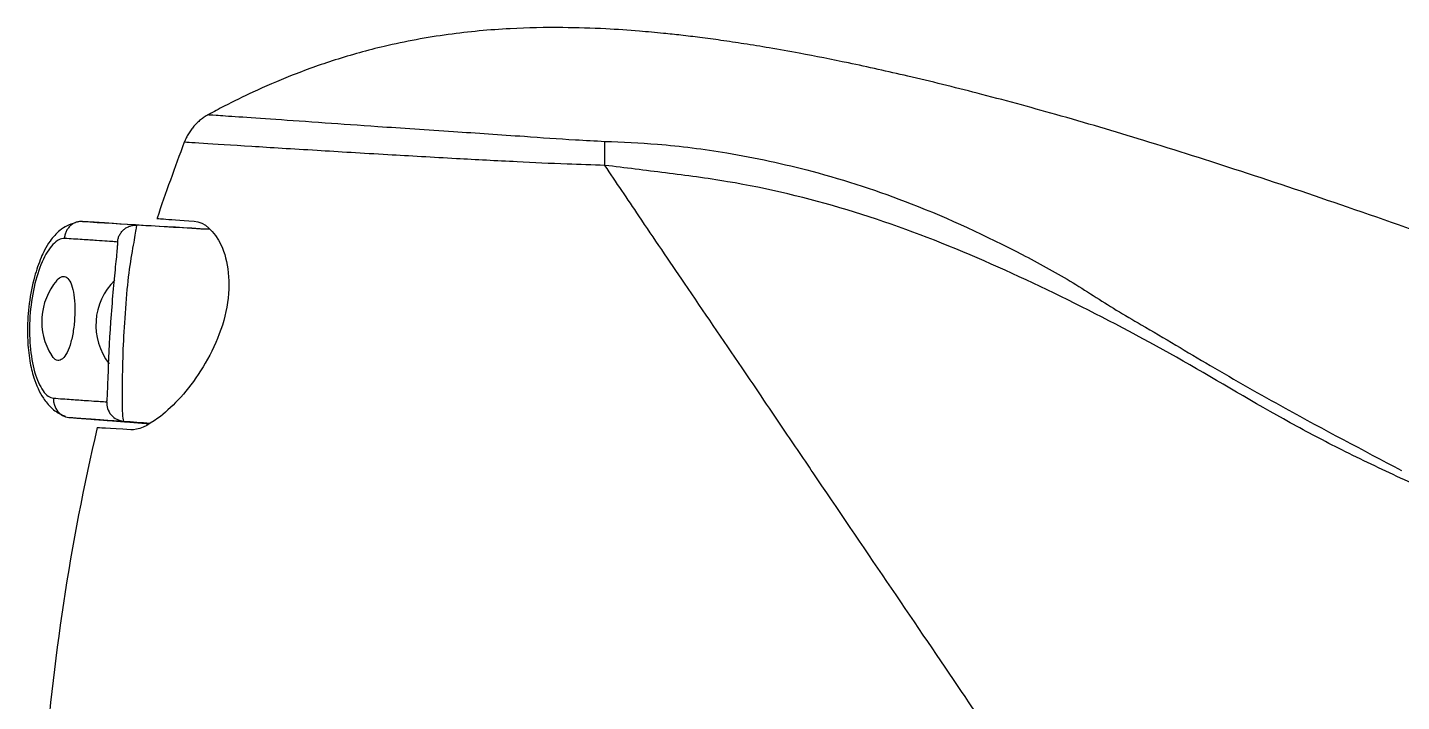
# Model space of a CAD drawing. Extents: x 0 to 1128, y 0 to 827.
# Drawn here: x 467.1 to 542.8, y 588.1 to 625.3 of the extents above; entities that cross this region are included whole.
import ezdxf

# ---------------------------------------------------------------- set-up
doc = ezdxf.new("R2010")
doc.units = 0
doc.header["$LTSCALE"] = 10
doc.header["$MEASUREMENT"] = 0
doc.layers.add('1', color=7, linetype='CONTINUOUS')

msp = doc.modelspace()

# ---------------------------------------------------------------- linework, layer by layer
at = {"layer": '1', "color": 7, "linetype": 'Continuous'}
for centre, radius, start, end in [((592.646, 574.726), 125, 159.28535, 161.32786), ((471.371, 609.054), 3.5, 139.8254, 212.1524), ((474.354, 608.851), 3.5, 134.69369, 217.53939), ((592.646, 574.726), 125, 166.8343, 175.8699)]:
    msp.add_arc(centre, radius, start, end, dxfattribs=at)
for centre, major_axis, ratio, start_param, end_param in [((429.204, 616.997), (-43.923, 2.634), 0.00166, 3.169945, 3.514639), ((469.448, 604.758), (-0.072, -0.997), 0.931255, 4.71567, 6.278293), ((428.516, 606.908), (-43.874, 3.351), 0.00166, 2.768656, 3.113131)]:
    msp.add_ellipse(centre, major_axis=major_axis, ratio=ratio, start_param=start_param, end_param=end_param, dxfattribs=at)
for points, knots in [([(577.597, 601.759), (574.706, 602.823), (569.11, 604.872), (560.983, 607.795), (553.436, 610.529), (546.458, 613.042), (540.037, 615.304), (534.155, 617.292), (528.794, 619.001), (523.943, 620.437), (519.604, 621.616), (515.791, 622.559), (512.521, 623.287), (509.972, 623.792), (508.052, 624.135), (506.614, 624.37), (505.342, 624.559), (504.184, 624.715), (503.128, 624.843), (502.017, 624.962), (500.639, 625.088), (498.792, 625.214), (496.416, 625.289), (493.513, 625.232), (490.215, 624.929), (486.987, 624.334), (484.091, 623.531), (481.681, 622.665), (479.653, 621.787), (478.154, 621.051), (477.346, 620.62), (477.057, 620.462)], [0, 0, 0, 0, 0.088007, 0.170252, 0.246695, 0.317316, 0.382111, 0.441166, 0.494686, 0.542836, 0.585674, 0.623123, 0.655035, 0.681334, 0.697356, 0.710749, 0.722968, 0.734094, 0.744129, 0.753339, 0.766018, 0.783646, 0.806234, 0.833894, 0.866524, 0.900747, 0.927496, 0.95231, 0.97384, 0.990586, 1, 1, 1, 1]), ([(477.055, 620.464), (477.055, 620.464), (477.341, 620.444), (479.011, 620.332), (482.204, 620.11), (486.591, 619.8), (490.312, 619.55), (494.046, 619.302), (496.872, 619.093), (498.361, 619.018), (498.901, 618.991)], [0, 0, 0, 0, 0.125744, 0.251296, 0.499697, 0.610066, 0.749354, 0.869085, 0.952529, 1, 1, 1, 1]), ([(498.908, 617.662), (498.212, 617.684), (496.59, 617.735), (493.827, 617.869), (490.467, 618.046), (486.675, 618.263), (482.742, 618.5), (479.115, 618.724), (476.405, 618.896), (475.724, 618.941), (475.727, 618.941), (475.727, 618.941)], [0, 0, 0, 0, 0.057926, 0.135029, 0.23132, 0.346796, 0.481437, 0.635213, 0.80808, 0.999983, 1, 1, 1, 1]), ([(498.901, 618.989), (499.87, 618.948), (502.123, 618.854), (505.952, 618.356), (510.656, 617.346), (516.142, 615.539), (520.828, 613.356), (524.563, 611.328), (526.686, 609.908), (529.281, 608.404), (532.36, 606.555), (537.117, 603.835), (540.668, 601.966), (542.814, 600.837)], [0, 0, 0, 0, 0.060184, 0.139896, 0.239237, 0.358592, 0.498462, 0.561487, 0.623882, 0.656981, 0.749298, 0.848547, 1, 1, 1, 1]), ([(523.89, 580.766), (523.876, 580.786), (523.848, 580.828), (523.625, 581.16), (523.267, 581.689), (522.763, 582.434), (522.115, 583.391), (520.848, 585.255), (518.487, 588.767), (514.802, 594.192), (511.439, 599.152), (508.662, 603.259), (506.223, 606.862), (503.505, 610.85), (500.978, 614.583), (499.532, 616.735), (498.908, 617.663)], [0, 0, 0, 0, 0.03684, 0.074066, 0.112005, 0.150963, 0.191222, 0.233031, 0.351862, 0.491758, 0.62721, 0.683143, 0.759439, 0.859337, 0.939331, 1, 1, 1, 1]), ([(548.957, 597.542), (548.007, 597.99), (545.945, 598.963), (542.78, 600.394), (539.622, 601.888), (535.611, 604.008), (530.815, 606.927), (524.828, 610.101), (518.7, 612.972), (512.321, 615.331), (506.777, 616.661), (502.28, 617.25), (500.023, 617.527), (498.909, 617.663)], [0, 0, 0, 0, 0.057803, 0.125388, 0.191443, 0.250781, 0.376217, 0.501617, 0.627066, 0.751724, 0.875546, 0.938549, 1, 1, 1, 1]), ([(469.706, 614.496), (469.4, 614.417), (468.911, 614.172), (468.356, 613.564), (468.037, 613.025), (467.752, 612.409), (467.424, 611.452), (467.155, 610.081), (467.063, 608.688), (467.109, 607.637), (467.22, 606.755), (467.442, 605.805), (467.855, 604.911), (468.4, 604.25), (468.745, 604.007), (468.94, 603.914)], [0, 0, 0, 0, 0.090116, 0.159227, 0.208784, 0.246988, 0.33779, 0.450673, 0.557323, 0.640071, 0.686275, 0.759308, 0.86311, 0.927315, 1, 1, 1, 1]), ([(473.109, 614.366), (473.101, 614.343), (473.084, 614.298), (473.029, 613.958), (472.947, 613.442), (472.772, 612.54), (472.571, 611.047), (472.422, 609.033), (472.313, 606.961), (472.3, 605.146), (472.301, 603.831), (472.348, 603.647), (472.372, 603.557)], [0, 0, 0, 0, 0.062597, 0.125188, 0.187925, 0.250993, 0.370698, 0.500872, 0.621125, 0.750464, 0.876592, 1, 1, 1, 1]), ([(476.27, 614.579), (476.833, 614.535), (477.376, 614.075), (478.144, 612.434), (478.309, 611.184), (477.834, 608.509), (477.204, 607.188), (475.79, 605.081), (474.998, 604.25), (474.273, 603.715)], [0, 0, 0, 0, 0.25, 0.25, 0.5, 0.5, 0.75, 0.75, 1, 1, 1, 1]), ([(469.118, 613.635), (469.017, 613.623), (468.812, 613.597), (468.383, 613.235), (467.661, 612.092), (467.05, 609.345), (467.285, 606.545), (467.843, 605.307), (468.221, 604.897), (468.42, 604.847), (468.519, 604.822)], [0, 0, 0, 0, 0.062186, 0.12648, 0.251801, 0.499983, 0.747809, 0.874116, 0.937622, 1, 1, 1, 1]), ([(472.052, 613.435), (472.004, 613.44), (471.909, 613.449), (471.51, 613.478), (470.92, 613.518), (470.141, 613.569), (469.459, 613.613), (469.118, 613.635)], [0, 0, 0, 0, 0.2, 0.4, 0.6, 0.8, 1, 1, 1, 1]), ([(472.054, 613.217), (472.058, 613.268), (472.064, 613.387), (472.057, 613.416), (472.052, 613.435)], [0, 0, 0, 0, 0.351967, 1, 1, 1, 1]), ([(471.484, 604.842), (471.487, 604.887), (471.502, 605.16), (471.536, 606.258), (471.655, 609.036), (471.915, 611.803), (472.03, 612.901), (472.051, 613.172), (472.054, 613.217)], [0, 0, 0, 0, 0.037228, 0.192703, 0.499619, 0.806972, 0.963109, 1, 1, 1, 1]), ([(468.697, 611.313), (468.702, 611.318), (468.706, 611.323), (468.803, 611.435), (468.901, 611.503), (469.084, 611.55), (469.173, 611.53), (469.332, 611.411), (469.404, 611.311), (469.525, 611.043), (469.576, 610.871), (469.651, 610.477), (469.676, 610.249), (469.7, 609.764), (469.698, 609.501), (469.667, 608.974), (469.637, 608.705), (469.552, 608.201), (469.496, 607.96), (469.366, 607.547), (469.289, 607.368), (469.126, 607.098), (469.038, 607.001), (468.86, 606.9), (468.769, 606.892), (468.596, 606.961), (468.511, 607.038), (468.428, 607.161), (468.42, 607.172), (468.413, 607.183)], [0, 0, 0, 0, 0.00375, 0.00375, 0.085673, 0.085673, 0.165568, 0.165568, 0.244819, 0.244819, 0.32501, 0.32501, 0.407288, 0.407288, 0.491943, 0.491943, 0.578277, 0.578277, 0.664832, 0.664832, 0.749976, 0.749976, 0.832689, 0.832689, 0.913096, 0.913096, 0.992367, 0.992367, 1, 1, 1, 1]), ([(468.519, 604.822), (468.86, 604.797), (469.541, 604.748), (470.319, 604.693), (470.908, 604.653), (471.308, 604.628), (471.403, 604.624), (471.451, 604.622)], [0, 0, 0, 0, 0.2, 0.399999, 0.599999, 0.799999, 1, 1, 1, 1]), ([(471.451, 604.622), (471.435, 604.387), (471.513, 604.107), (471.872, 603.693), (472.138, 603.575), (472.371, 603.557)], [0, 0, 0, 0, 0.5, 0.5, 1, 1, 1, 1]), ([(471.451, 604.622), (471.458, 604.64), (471.47, 604.67), (471.48, 604.79), (471.484, 604.842)], [0, 0, 0, 0, 0.646016, 1, 1, 1, 1]), ([(468.988, 603.89), (468.98, 603.894), (468.966, 603.902), (468.951, 603.91), (468.945, 603.914)], [0, 0, 0, 0, 0.556427, 1, 1, 1, 1])]:
    msp.add_open_spline(points, degree=3, knots=knots, dxfattribs=at)
for points, degree in [([(477.055, 620.464), (476.117, 619.941), (475.726, 618.941)], 2), ([(498.908, 617.663), (498.913, 618.166), (498.91, 618.642), (498.902, 618.991)], 3), ([(470.11, 614.57), (472.251, 614.444), (474.603, 614.305), (477.064, 614.158)], 3), ([(477.154, 614.122), (475.797, 614.204), (474.444, 614.285), (473.11, 614.366)], 3), ([(474.222, 614.736), (474.229, 614.736), (474.346, 614.727), (474.574, 614.709)], 3), ([(474.574, 614.709), (474.91, 614.683), (475.475, 614.64), (476.27, 614.579)], 3), ([(469.186, 603.809), (469.119, 603.829), (469.053, 603.854), (468.988, 603.89)], 3), ([(469.37, 603.761), (471.466, 603.599), (473.768, 603.421)], 2), ([(474.273, 603.715), (473.699, 603.292), (473.182, 603.053), (472.777, 603.077)], 3), ([(472.777, 603.077), (471.549, 603.15), (470.929, 603.187), (470.929, 603.187)], 3), ([(472.372, 603.557), (472.861, 603.519), (473.352, 603.482), (473.845, 603.444)], 3)]:
    msp.add_open_spline(points, degree=degree, dxfattribs=at)
for points in [[(470.107, 614.57), (469.185, 614.625), (469.118, 613.635)], [(472.052, 613.435), (472.119, 614.425), (473.109, 614.366)]]:
    msp.add_rational_spline(points, [1, 0.710001365753, 1], degree=2, dxfattribs=at)

doc.saveas('drawing.dxf')
